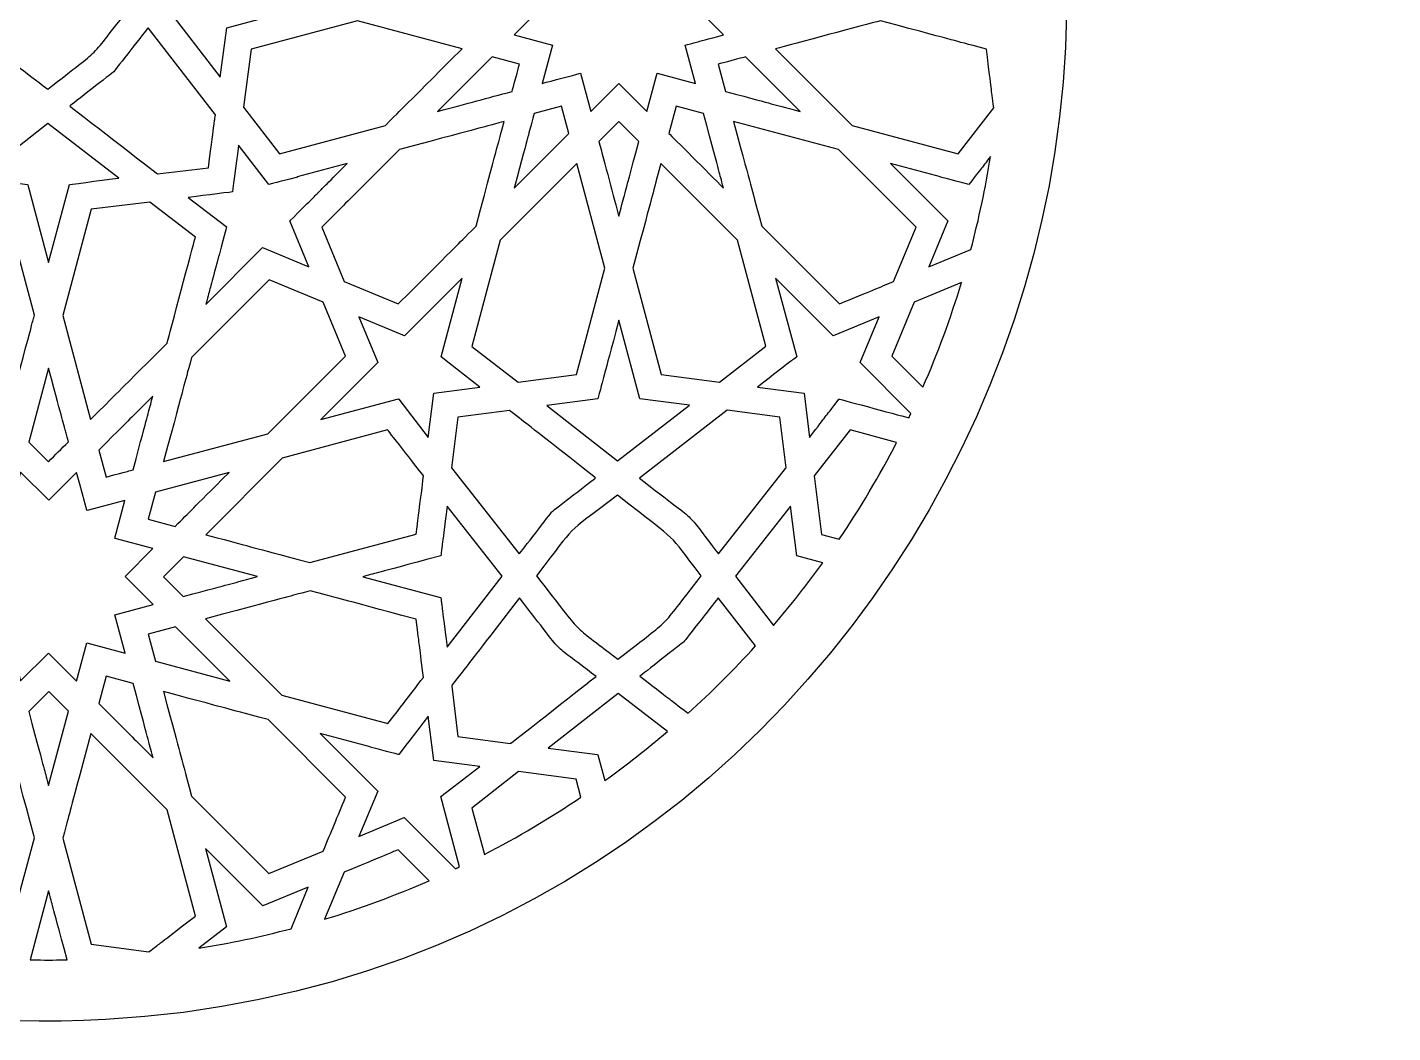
# Model space of a CAD drawing. Header units: millimetres. Extents: x -69 to 66, y -50 to 50.
# Drawn here: x -1 to 66.2, y -50.5 to -0.9 of the extents above; entities that cross this region are included whole.
import ezdxf

# ---------------------------------------------------------------- set-up
doc = ezdxf.new("R2010")
doc.units = ezdxf.units.MM
doc.header["$MEASUREMENT"] = 0
doc.layers.add('layer 1', color=7, linetype='Continuous')

msp = doc.modelspace()

# ---------------------------------------------------------------- linework, layer by layer
at = {"layer": 'layer 1', "color": 250}
for points, knots in [([(36.2073, 34.5736), (26.9399, 44.2997), (13.8345, 50.2377), (-0.556, 50.0789), (-0.556, 50.0789), (-47.7627, 49.5589), (-68.7847, -11.4053), (-29.581, -40.2291), (-29.581, -40.2291), (-20.2448, -47.092), (-8.8699, -50.487), (2.8152, -49.8401), (2.8152, -49.8401), (44.4592, -47.5316), (66.2213, 3.0847), (36.2073, 34.5736)], [0, 0, 0, 0, 0.2, 0.2, 0.2, 0.2, 0.4, 0.4, 0.4, 0.4, 0.6, 0.6, 0.6, 0.6, 1, 1, 1, 1]), ([(33.2571, -1.3201), (31.5969, -1.7649), (31.9846, -1.6612), (31.3693, -1.826), (31.3693, -1.826), (31.3693, -1.826), (31.8752, -3.7133), (31.8752, -3.7133), (31.8752, -3.7133), (31.8752, -3.7133), (29.9879, -3.2078), (29.9879, -3.2078), (29.9879, -3.2078), (29.9879, -3.2078), (29.9875, -3.2078), (29.9875, -3.2078), (29.9875, -3.2078), (29.9875, -3.2078), (29.4816, -5.0952), (29.4816, -5.0952), (29.4816, -5.0952), (29.4816, -5.0952), (29.4816, -5.0952), (29.4816, -5.0952), (29.4816, -5.0952), (29.4816, -5.0952), (28.1002, -3.7133), (28.1002, -3.7133), (28.1002, -3.7133), (28.1002, -3.7133), (28.1002, -3.7137), (28.1002, -3.7137), (28.1002, -3.7137), (28.1002, -3.7137), (28.0998, -3.7133), (28.0998, -3.7133), (28.0998, -3.7133), (28.0998, -3.7133), (26.7183, -5.0952), (26.7183, -5.0952), (26.7183, -5.0952), (26.7183, -5.0952), (26.2124, -3.2078), (26.2124, -3.2078), (26.2124, -3.2078), (26.2124, -3.2078), (26.2124, -3.2078), (26.2124, -3.2078), (26.2124, -3.2078), (25.7965, -3.3193), (24.7957, -3.5874), (24.3251, -3.7133), (24.3251, -3.7133), (24.3251, -3.7133), (24.8306, -1.826), (24.8306, -1.826), (24.8306, -1.826), (24.8306, -1.826), (22.9429, -1.3201), (22.9429, -1.3201), (22.9429, -1.3201), (22.9429, -1.3201), (24.3251, 0.0621), (24.3251, 0.0621), (24.3251, 0.0621), (24.3251, 0.0621), (22.9429, 1.4436), (22.9429, 1.4436), (22.9429, 1.4436), (22.9429, 1.4436), (24.8306, 1.9495), (24.8306, 1.9495), (24.8306, 1.9495), (24.8306, 1.9495), (24.8303, 1.9495), (24.8303, 1.9495), (24.8303, 1.9495), (24.8303, 1.9495), (24.8306, 1.9498), (24.8306, 1.9498), (24.8306, 1.9498), (24.8306, 1.9498), (24.3251, 3.8368), (24.3251, 3.8368), (24.3251, 3.8368), (24.3251, 3.8368), (26.2124, 3.3313), (26.2124, 3.3313), (26.2124, 3.3313), (26.2124, 3.3313), (26.2124, 3.3316), (26.2124, 3.3316), (26.2124, 3.3316), (26.2124, 3.3316), (26.718, 5.2186), (26.718, 5.2186), (26.718, 5.2186), (26.718, 5.2186), (28.0998, 3.8372), (28.0998, 3.8372), (28.0998, 3.8372), (29.2484, 4.9858), (28.7591, 4.4962), (29.4816, 5.219), (29.4816, 5.219), (29.4816, 5.219), (29.9875, 3.3313), (29.9875, 3.3313), (29.9875, 3.3313), (29.9875, 3.3313), (29.9879, 3.3313), (29.9879, 3.3313), (29.9879, 3.3313), (29.9879, 3.3313), (31.8752, 3.8372), (31.8752, 3.8372), (31.8752, 3.8372), (31.3708, 1.9547), (31.4625, 2.2966), (31.3693, 1.9498), (31.3693, 1.9498), (31.3693, 1.9498), (31.3693, 1.9495), (31.3693, 1.9495), (31.3693, 1.9495), (31.3693, 1.9495), (33.2571, 1.4436), (33.2571, 1.4436), (33.2571, 1.4436), (33.2571, 1.4436), (33.2571, 1.4436), (33.2571, 1.4436), (33.2571, 1.4436), (33.2571, 1.4436), (31.8752, 0.0617), (31.8752, 0.0617), (31.8752, 0.0617), (31.8752, 0.0617), (33.2571, -1.3201), (33.2571, -1.3201)], [0, 0, 0, 0, 0.0277778, 0.0277778, 0.0277778, 0.0277778, 0.0555556, 0.0555556, 0.0555556, 0.0555556, 0.0833333, 0.0833333, 0.0833333, 0.0833333, 0.1111111, 0.1111111, 0.1111111, 0.1111111, 0.1388889, 0.1388889, 0.1388889, 0.1388889, 0.1666667, 0.1666667, 0.1666667, 0.1666667, 0.1944444, 0.1944444, 0.1944444, 0.1944444, 0.2222222, 0.2222222, 0.2222222, 0.2222222, 0.25, 0.25, 0.25, 0.25, 0.2777778, 0.2777778, 0.2777778, 0.2777778, 0.3055556, 0.3055556, 0.3055556, 0.3055556, 0.3333333, 0.3333333, 0.3333333, 0.3333333, 0.3611111, 0.3611111, 0.3611111, 0.3611111, 0.3888889, 0.3888889, 0.3888889, 0.3888889, 0.4166667, 0.4166667, 0.4166667, 0.4166667, 0.4444444, 0.4444444, 0.4444444, 0.4444444, 0.4722222, 0.4722222, 0.4722222, 0.4722222, 0.5, 0.5, 0.5, 0.5, 0.5277778, 0.5277778, 0.5277778, 0.5277778, 0.5555556, 0.5555556, 0.5555556, 0.5555556, 0.5833333, 0.5833333, 0.5833333, 0.5833333, 0.6111111, 0.6111111, 0.6111111, 0.6111111, 0.6388889, 0.6388889, 0.6388889, 0.6388889, 0.6666667, 0.6666667, 0.6666667, 0.6666667, 0.6944444, 0.6944444, 0.6944444, 0.6944444, 0.7222222, 0.7222222, 0.7222222, 0.7222222, 0.75, 0.75, 0.75, 0.75, 0.7777778, 0.7777778, 0.7777778, 0.7777778, 0.8055556, 0.8055556, 0.8055556, 0.8055556, 0.8333333, 0.8333333, 0.8333333, 0.8333333, 0.8611111, 0.8611111, 0.8611111, 0.8611111, 0.8888889, 0.8888889, 0.8888889, 0.8888889, 0.9166667, 0.9166667, 0.9166667, 0.9166667, 0.9444444, 0.9444444, 0.9444444, 0.9444444, 1, 1, 1, 1]), ([(4.0718, 0.1087), (1.8538, -2.7157), (2.7901, -1.7791), (-0.0342, -3.9973), (-0.0342, -3.9973), (-0.0342, -3.9973), (-0.0349, -3.997), (-0.0349, -3.997), (-0.0349, -3.997), (-0.0349, -3.997), (-0.0349, -3.9973), (-0.0349, -3.9973), (-0.0349, -3.9973), (-2.4963, -2.0966), (-1.5801, -3.0328), (-4.0467, 0.1087), (-4.0467, 0.1087), (-1.9311, 2.8487), (-2.8406, 1.941), (-0.0589, 4.0887), (-0.0589, 4.0887), (3.1888, 1.5388), (2.292, 2.4134), (4.0718, 0.1087)], [0, 0, 0, 0, 0.1428571, 0.1428571, 0.1428571, 0.1428571, 0.2857143, 0.2857143, 0.2857143, 0.2857143, 0.4285714, 0.4285714, 0.4285714, 0.4285714, 0.5714286, 0.5714286, 0.5714286, 0.5714286, 0.7142857, 0.7142857, 0.7142857, 0.7142857, 1, 1, 1, 1]), ([(8.7859, -0.974), (8.7859, -0.974), (8.4656, -3.4082), (8.4656, -3.4082), (8.4656, -3.4082), (8.4656, -3.4082), (5.7556, 0.102), (5.7556, 0.102), (5.7556, 0.102), (5.7556, 0.102), (8.4635, 3.55), (8.4635, 3.55), (8.4635, 3.55), (8.4635, 3.55), (8.7859, 1.0975), (8.7859, 1.0975), (8.7859, 1.0975), (8.7859, 1.0975), (12.6517, 0.0617), (12.6517, 0.0617), (12.6517, 0.0617), (12.6517, 0.0617), (8.7859, -0.974), (8.7859, -0.974)], [0, 0, 0, 0, 0.1428571, 0.1428571, 0.1428571, 0.1428571, 0.2857143, 0.2857143, 0.2857143, 0.2857143, 0.4285714, 0.4285714, 0.4285714, 0.4285714, 0.5714286, 0.5714286, 0.5714286, 0.5714286, 0.7142857, 0.7142857, 0.7142857, 0.7142857, 1, 1, 1, 1]), ([(9.9875, -2.0278), (9.9875, -2.0278), (15.2188, -0.6262), (15.2188, -0.6262), (15.2188, -0.6262), (15.2188, -0.6262), (20.3754, -2.008), (20.3754, -2.008), (20.3754, -2.008), (17.127, -5.2567), (17.9045, -4.4792), (16.6003, -5.7831), (16.6003, -5.7831), (16.6003, -5.7831), (11.3795, -7.1822), (11.3795, -7.1822), (11.3795, -7.1822), (11.3795, -7.1822), (9.6107, -4.8913), (9.6107, -4.8913), (9.6107, -4.8913), (9.6107, -4.8913), (9.9875, -2.0278), (9.9875, -2.0278)], [0, 0, 0, 0, 0.1428571, 0.1428571, 0.1428571, 0.1428571, 0.2857143, 0.2857143, 0.2857143, 0.2857143, 0.4285714, 0.4285714, 0.4285714, 0.4285714, 0.5714286, 0.5714286, 0.5714286, 0.5714286, 0.7142857, 0.7142857, 0.7142857, 0.7142857, 1, 1, 1, 1]), ([(35.8242, -2.0077), (36.6212, -1.7942), (40.2382, -0.8251), (40.9811, -0.6262), (40.9811, -0.6262), (45.4018, -1.8104), (44.1011, -1.4619), (46.2079, -2.0267), (46.2079, -2.0267), (46.4866, -4.2891), (46.4273, -3.8068), (46.5645, -4.9234), (46.5645, -4.9234), (46.5645, -4.9234), (44.8208, -7.1822), (44.8208, -7.1822), (44.8208, -7.1822), (44.8208, -7.1822), (39.5997, -5.7831), (39.5997, -5.7831), (39.5997, -5.7831), (39.5997, -5.7831), (35.8242, -2.0077), (35.8242, -2.0077)], [0, 0, 0, 0, 0.1428571, 0.1428571, 0.1428571, 0.1428571, 0.2857143, 0.2857143, 0.2857143, 0.2857143, 0.4285714, 0.4285714, 0.4285714, 0.4285714, 0.5714286, 0.5714286, 0.5714286, 0.5714286, 0.7142857, 0.7142857, 0.7142857, 0.7142857, 1, 1, 1, 1]), ([(1.0502, -4.8345), (1.1504, -4.7561), (3.1111, -3.211), (3.2177, -3.1425), (3.2177, -3.1425), (3.2858, -3.0367), (4.8316, -1.0753), (4.9093, -0.9761), (4.9093, -0.9761), (4.9093, -0.9761), (8.2211, -5.2652), (8.2211, -5.2652), (8.2211, -5.2652), (8.1506, -5.799), (8.2148, -5.3118), (7.8779, -7.8683), (7.8779, -7.8683), (7.8779, -7.8683), (5.3777, -8.1756), (5.3777, -8.1756), (5.3777, -8.1756), (5.2564, -8.0828), (1.1705, -4.9276), (1.0502, -4.8345)], [0, 0, 0, 0, 0.1428571, 0.1428571, 0.1428571, 0.1428571, 0.2857143, 0.2857143, 0.2857143, 0.2857143, 0.4285714, 0.4285714, 0.4285714, 0.4285714, 0.5714286, 0.5714286, 0.5714286, 0.5714286, 0.7142857, 0.7142857, 0.7142857, 0.7142857, 1, 1, 1, 1]), ([(22.8427, -4.1106), (21.5709, -4.4513), (20.7049, -4.6835), (19.1678, -5.0952), (19.1678, -5.0952), (20.8224, -3.4406), (20.2064, -4.0566), (21.8581, -2.4052), (21.8581, -2.4052), (21.8581, -2.4052), (21.8585, -2.4049), (21.8585, -2.4049), (21.8585, -2.4049), (21.8585, -2.4049), (23.2032, -2.7654), (23.2032, -2.7654), (23.2032, -2.7654), (23.1637, -2.9122), (22.8822, -3.9638), (22.8427, -4.1106)], [0, 0, 0, 0, 0.1666667, 0.1666667, 0.1666667, 0.1666667, 0.3333333, 0.3333333, 0.3333333, 0.3333333, 0.5, 0.5, 0.5, 0.5, 0.6666667, 0.6666667, 0.6666667, 0.6666667, 1, 1, 1, 1]), ([(32.9971, -2.7654), (33.1442, -2.7259), (34.1962, -2.444), (34.3415, -2.4049), (34.3415, -2.4049), (34.3415, -2.4049), (37.0318, -5.0948), (37.0318, -5.0948), (37.0318, -5.0948), (35.3307, -4.6394), (36.1541, -4.8599), (33.3573, -4.1102), (33.3573, -4.1102), (33.3573, -4.1102), (32.9971, -2.7654), (32.9971, -2.7654)], [0, 0, 0, 0, 0.2, 0.2, 0.2, 0.2, 0.4, 0.4, 0.4, 0.4, 0.6, 0.6, 0.6, 0.6, 1, 1, 1, 1]), ([(23.9275, -5.1957), (23.9275, -5.1957), (25.2726, -4.8352), (25.2726, -4.8352), (25.2726, -4.8352), (25.2726, -4.8352), (25.6328, -6.18), (25.6328, -6.18), (25.6328, -6.18), (25.6328, -6.18), (22.9429, -8.8699), (22.9429, -8.8699), (22.9429, -8.8699), (23.7649, -5.8039), (23.562, -6.5613), (23.9275, -5.1957)], [0, 0, 0, 0, 0.2, 0.2, 0.2, 0.2, 0.4, 0.4, 0.4, 0.4, 0.6, 0.6, 0.6, 0.6, 1, 1, 1, 1]), ([(32.2721, -5.1957), (33.1922, -8.6286), (32.9964, -7.8983), (33.2567, -8.8699), (33.2567, -8.8699), (32.5205, -8.1336), (30.7756, -6.3888), (30.5668, -6.18), (30.5668, -6.18), (30.5668, -6.18), (30.9273, -4.8352), (30.9273, -4.8352), (30.9273, -4.8352), (30.9273, -4.8352), (32.2721, -5.1957), (32.2721, -5.1957)], [0, 0, 0, 0, 0.2, 0.2, 0.2, 0.2, 0.4, 0.4, 0.4, 0.4, 0.6, 0.6, 0.6, 0.6, 1, 1, 1, 1]), ([(-0.0275, -5.6811), (-0.0275, -5.6811), (3.4639, -8.3771), (3.4639, -8.3771), (3.4639, -8.3771), (3.2191, -8.4095), (1.2594, -8.6674), (1.0308, -8.6974), (1.0308, -8.6974), (1.0308, -8.6974), (0.0018, -12.5381), (0.0018, -12.5381), (0.0018, -12.5381), (0.0018, -12.5381), (-1.0234, -8.7118), (-1.0234, -8.7118), (-1.0234, -8.7118), (-1.0234, -8.7118), (-1.0372, -8.7097), (-1.0372, -8.7097), (-1.0372, -8.7097), (-1.0372, -8.7097), (-1.0407, -8.697), (-1.0407, -8.697), (-1.0407, -8.697), (-1.0407, -8.697), (-3.4625, -8.3785), (-3.4625, -8.3785), (-3.4625, -8.3785), (-3.4625, -8.3785), (-0.0275, -5.6811), (-0.0275, -5.6811)], [0, 0, 0, 0, 0.1111111, 0.1111111, 0.1111111, 0.1111111, 0.2222222, 0.2222222, 0.2222222, 0.2222222, 0.3333333, 0.3333333, 0.3333333, 0.3333333, 0.4444444, 0.4444444, 0.4444444, 0.4444444, 0.5555556, 0.5555556, 0.5555556, 0.5555556, 0.6666667, 0.6666667, 0.6666667, 0.6666667, 0.7777778, 0.7777778, 0.7777778, 0.7777778, 1, 1, 1, 1]), ([(14.5644, -13.4733), (14.5644, -13.4733), (13.4588, -10.8038), (13.4588, -10.8038), (13.4588, -10.8038), (15.0192, -9.2435), (14.1171, -10.1459), (17.2882, -6.9744), (17.2882, -6.9744), (21.9354, -5.7295), (20.8975, -6.0074), (22.4458, -5.5926), (22.4458, -5.5926), (22.0666, -7.0062), (22.3428, -5.976), (21.064, -10.7495), (21.064, -10.7495), (19.8229, -11.9902), (20.599, -11.2141), (17.2342, -14.5789), (17.2342, -14.5789), (17.2342, -14.5789), (14.5644, -13.4733), (14.5644, -13.4733)], [0, 0, 0, 0, 0.1428571, 0.1428571, 0.1428571, 0.1428571, 0.2857143, 0.2857143, 0.2857143, 0.2857143, 0.4285714, 0.4285714, 0.4285714, 0.4285714, 0.5714286, 0.5714286, 0.5714286, 0.5714286, 0.7142857, 0.7142857, 0.7142857, 0.7142857, 1, 1, 1, 1]), ([(27.1156, -6.5772), (27.1156, -6.5772), (28.0998, -5.5926), (28.0998, -5.5926), (28.0998, -5.5926), (28.0998, -5.5926), (29.0848, -6.5775), (29.0848, -6.5775), (29.0848, -6.5775), (28.2289, -9.7702), (28.4603, -8.9073), (28.1002, -10.2521), (28.1002, -10.2521), (27.885, -9.4484), (27.365, -7.5089), (27.1156, -6.5772)], [0, 0, 0, 0, 0.2, 0.2, 0.2, 0.2, 0.4, 0.4, 0.4, 0.4, 0.6, 0.6, 0.6, 0.6, 1, 1, 1, 1]), ([(38.9657, -14.5789), (38.9657, -14.5789), (35.1363, -10.7495), (35.1363, -10.7495), (35.1363, -10.7495), (34.4685, -8.2564), (34.7853, -9.44), (33.7548, -5.5929), (33.7548, -5.5929), (33.7548, -5.5929), (38.9117, -6.9748), (38.9117, -6.9748), (38.9117, -6.9748), (38.9117, -6.9748), (42.7408, -10.8038), (42.7408, -10.8038), (42.7408, -10.8038), (42.7408, -10.8038), (41.6355, -13.4733), (41.6355, -13.4733), (41.6355, -13.4733), (40.9413, -13.7608), (40.489, -13.9481), (38.9657, -14.5789)], [0, 0, 0, 0, 0.1428571, 0.1428571, 0.1428571, 0.1428571, 0.2857143, 0.2857143, 0.2857143, 0.2857143, 0.4285714, 0.4285714, 0.4285714, 0.4285714, 0.5714286, 0.5714286, 0.5714286, 0.5714286, 0.7142857, 0.7142857, 0.7142857, 0.7142857, 1, 1, 1, 1]), ([(8.7549, -10.7682), (8.7549, -10.7682), (8.7552, -10.7671), (8.7552, -10.7671), (8.7552, -10.7671), (8.7552, -10.7671), (6.8816, -9.3296), (6.8816, -9.3296), (6.8816, -9.3296), (7.1049, -9.302), (8.7983, -9.0939), (9.0607, -9.0614), (9.0607, -9.0614), (9.0974, -8.7842), (9.3281, -7.0326), (9.3648, -6.7553), (9.3648, -6.7553), (9.3648, -6.7553), (10.8557, -8.6981), (10.8557, -8.6981), (10.8557, -8.6981), (11.4603, -8.5362), (11.0917, -8.6332), (12.2636, -8.3273), (12.2636, -8.3273), (12.2636, -8.3273), (12.2594, -8.322), (12.2594, -8.322), (12.2594, -8.322), (12.2594, -8.322), (14.7211, -7.6623), (14.7211, -7.6623), (14.7211, -7.6623), (12.4393, -9.9444), (14.2699, -8.1135), (11.8914, -10.492), (11.8914, -10.492), (11.8914, -10.492), (12.8245, -12.7455), (12.8245, -12.7455), (12.8245, -12.7455), (12.8245, -12.7455), (10.5491, -11.8029), (10.5491, -11.8029), (10.5491, -11.8029), (10.5491, -11.8029), (7.7481, -14.6039), (7.7481, -14.6039), (7.7481, -14.6039), (8.0211, -13.5851), (7.8627, -14.176), (8.3989, -12.174), (8.3989, -12.174), (8.3989, -12.174), (8.4021, -12.1761), (8.4021, -12.1761), (8.4021, -12.1761), (8.7055, -11.0289), (8.7722, -10.7816), (8.7722, -10.7816), (8.7722, -10.7816), (8.7722, -10.7816), (8.7549, -10.7682), (8.7549, -10.7682)], [0, 0, 0, 0, 0.0588235, 0.0588235, 0.0588235, 0.0588235, 0.1176471, 0.1176471, 0.1176471, 0.1176471, 0.1764706, 0.1764706, 0.1764706, 0.1764706, 0.2352941, 0.2352941, 0.2352941, 0.2352941, 0.2941176, 0.2941176, 0.2941176, 0.2941176, 0.3529412, 0.3529412, 0.3529412, 0.3529412, 0.4117647, 0.4117647, 0.4117647, 0.4117647, 0.4705882, 0.4705882, 0.4705882, 0.4705882, 0.5294118, 0.5294118, 0.5294118, 0.5294118, 0.5882353, 0.5882353, 0.5882353, 0.5882353, 0.6470588, 0.6470588, 0.6470588, 0.6470588, 0.7058824, 0.7058824, 0.7058824, 0.7058824, 0.7647059, 0.7647059, 0.7647059, 0.7647059, 0.8235294, 0.8235294, 0.8235294, 0.8235294, 0.8823529, 0.8823529, 0.8823529, 0.8823529, 1, 1, 1, 1]), ([(41.4789, -7.6627), (41.4789, -7.6627), (43.9406, -8.322), (43.9406, -8.322), (43.9406, -8.322), (43.9406, -8.322), (43.9378, -8.3255), (43.9378, -8.3255), (43.9378, -8.3255), (45.0423, -8.6162), (44.7322, -8.534), (45.3439, -8.6981), (45.3439, -8.6981), (46.1663, -7.6263), (45.937, -7.9251), (46.409, -7.3099), (46.409, -7.3099), (46.1624, -8.8653), (45.8389, -10.3953), (45.4427, -11.896), (45.4427, -11.896), (45.4427, -11.896), (43.3712, -12.7543), (43.3712, -12.7543), (43.3712, -12.7543), (43.3712, -12.7543), (44.3082, -10.492), (44.3082, -10.492), (44.3082, -10.492), (44.3082, -10.492), (41.4789, -7.6627), (41.4789, -7.6627)], [0, 0, 0, 0, 0.1111111, 0.1111111, 0.1111111, 0.1111111, 0.2222222, 0.2222222, 0.2222222, 0.2222222, 0.3333333, 0.3333333, 0.3333333, 0.3333333, 0.4444444, 0.4444444, 0.4444444, 0.4444444, 0.5555556, 0.5555556, 0.5555556, 0.5555556, 0.6666667, 0.6666667, 0.6666667, 0.6666667, 0.7777778, 0.7777778, 0.7777778, 0.7777778, 1, 1, 1, 1]), ([(20.8534, -16.6687), (20.8534, -16.6687), (22.255, -11.4374), (22.255, -11.4374), (22.255, -11.4374), (22.255, -11.4374), (26.0304, -7.6623), (26.0304, -7.6623), (26.0304, -7.6623), (26.0304, -7.6623), (27.4122, -12.8196), (27.4122, -12.8196), (27.4122, -12.8196), (27.4122, -12.8196), (26.0107, -18.0502), (26.0107, -18.0502), (26.0107, -18.0502), (26.0107, -18.0502), (23.1457, -18.4277), (23.1457, -18.4277), (23.1457, -18.4277), (23.1457, -18.4277), (20.8534, -16.6687), (20.8534, -16.6687)], [0, 0, 0, 0, 0.1428571, 0.1428571, 0.1428571, 0.1428571, 0.2857143, 0.2857143, 0.2857143, 0.2857143, 0.4285714, 0.4285714, 0.4285714, 0.4285714, 0.5714286, 0.5714286, 0.5714286, 0.5714286, 0.7142857, 0.7142857, 0.7142857, 0.7142857, 1, 1, 1, 1]), ([(30.1897, -18.0498), (30.1897, -18.0498), (28.7877, -12.8192), (28.7877, -12.8192), (28.7877, -12.8192), (29.9311, -8.552), (29.597, -9.7987), (30.1696, -7.6627), (30.1696, -7.6627), (30.1696, -7.6627), (33.9446, -11.4378), (33.9446, -11.4378), (33.9446, -11.4378), (33.9446, -11.4378), (35.3466, -16.6683), (35.3466, -16.6683), (35.3466, -16.6683), (35.3466, -16.6683), (33.0546, -18.4274), (33.0546, -18.4274), (33.0546, -18.4274), (33.0546, -18.4274), (30.1897, -18.0498), (30.1897, -18.0498)], [0, 0, 0, 0, 0.1428571, 0.1428571, 0.1428571, 0.1428571, 0.2857143, 0.2857143, 0.2857143, 0.2857143, 0.4285714, 0.4285714, 0.4285714, 0.4285714, 0.5714286, 0.5714286, 0.5714286, 0.5714286, 0.7142857, 0.7142857, 0.7142857, 0.7142857, 1, 1, 1, 1]), ([(-5.8321, -16.5265), (-6.8492, -12.7325), (-6.5405, -13.885), (-7.2242, -11.3323), (-7.2242, -11.3323), (-7.2242, -11.3323), (-4.9375, -9.5366), (-4.9375, -9.5366), (-4.9375, -9.5366), (-4.9375, -9.5366), (-2.0909, -9.9113), (-2.0909, -9.9113), (-2.0909, -9.9113), (-2.0909, -9.9113), (-0.6929, -15.1299), (-0.6929, -15.1299), (-0.6929, -15.1299), (-0.816, -15.5914), (-0.599, -14.781), (-2.074, -20.2851), (-2.074, -20.2851), (-2.074, -20.2851), (-5.8321, -16.5265), (-5.8321, -16.5265)], [0, 0, 0, 0, 0.1428571, 0.1428571, 0.1428571, 0.1428571, 0.2857143, 0.2857143, 0.2857143, 0.2857143, 0.4285714, 0.4285714, 0.4285714, 0.4285714, 0.5714286, 0.5714286, 0.5714286, 0.5714286, 0.7142857, 0.7142857, 0.7142857, 0.7142857, 1, 1, 1, 1]), ([(0.7003, -15.1444), (0.7003, -15.1444), (2.1008, -9.9173), (2.1008, -9.9173), (2.1008, -9.9173), (2.1008, -9.9173), (4.9974, -9.561), (4.9974, -9.561), (4.9974, -9.561), (4.9974, -9.561), (7.239, -11.2917), (7.239, -11.2917), (7.239, -11.2917), (7.0894, -11.8509), (5.9933, -15.9413), (5.8402, -16.5118), (5.8402, -16.5118), (3.471, -18.881), (4.3416, -18.0104), (2.0754, -20.2766), (2.0754, -20.2766), (2.0754, -20.2766), (0.7003, -15.1444), (0.7003, -15.1444)], [0, 0, 0, 0, 0.1428571, 0.1428571, 0.1428571, 0.1428571, 0.2857143, 0.2857143, 0.2857143, 0.2857143, 0.4285714, 0.4285714, 0.4285714, 0.4285714, 0.5714286, 0.5714286, 0.5714286, 0.5714286, 0.7142857, 0.7142857, 0.7142857, 0.7142857, 1, 1, 1, 1]), ([(10.8779, -13.3847), (10.8779, -13.3847), (13.5336, -14.485), (13.5336, -14.485), (13.5336, -14.485), (13.5336, -14.485), (14.636, -17.1457), (14.636, -17.1457), (14.636, -17.1457), (14.636, -17.1457), (10.807, -20.9747), (10.807, -20.9747), (10.807, -20.9747), (10.807, -20.9747), (10.8066, -20.9747), (10.8066, -20.9747), (10.8066, -20.9747), (10.8066, -20.9747), (10.8066, -20.9751), (10.8066, -20.9751), (10.8066, -20.9751), (10.8066, -20.9751), (5.6723, -22.3509), (5.6723, -22.3509), (5.6723, -22.3509), (6.8171, -18.0785), (6.6079, -18.8587), (7.0485, -17.2142), (7.0485, -17.2142), (8.8766, -15.3863), (8.026, -16.237), (10.8779, -13.3847)], [0, 0, 0, 0, 0.1111111, 0.1111111, 0.1111111, 0.1111111, 0.2222222, 0.2222222, 0.2222222, 0.2222222, 0.3333333, 0.3333333, 0.3333333, 0.3333333, 0.4444444, 0.4444444, 0.4444444, 0.4444444, 0.5555556, 0.5555556, 0.5555556, 0.5555556, 0.6666667, 0.6666667, 0.6666667, 0.6666667, 0.7777778, 0.7777778, 0.7777778, 0.7777778, 1, 1, 1, 1]), ([(17.2565, -19.2659), (17.2565, -19.2659), (17.2515, -19.2673), (17.2515, -19.2673), (17.2515, -19.2673), (17.2515, -19.2673), (17.2392, -19.2515), (17.2392, -19.2515), (17.2392, -19.2515), (17.2392, -19.2515), (13.4168, -20.2755), (13.4168, -20.2755), (13.4168, -20.2755), (13.4168, -20.2755), (16.2207, -17.4713), (16.2207, -17.4713), (16.2207, -17.4713), (16.2207, -17.4713), (15.2841, -15.2099), (15.2841, -15.2099), (15.2841, -15.2099), (15.2841, -15.2099), (17.5458, -16.1466), (17.5458, -16.1466), (17.5458, -16.1466), (17.5458, -16.1466), (20.3761, -13.3166), (20.3761, -13.3166), (20.3761, -13.3166), (20.3761, -13.3166), (19.34, -17.1824), (19.34, -17.1824), (19.34, -17.1824), (19.34, -17.1824), (19.7418, -17.4908), (19.7418, -17.4908), (19.7418, -17.4908), (19.7418, -17.4908), (19.7414, -17.4914), (19.7414, -17.4914), (19.7414, -17.4914), (19.7414, -17.4914), (21.252, -18.6771), (21.252, -18.6771), (21.252, -18.6771), (21.252, -18.6771), (18.9766, -18.9774), (18.9766, -18.9774), (18.9766, -18.9774), (18.9766, -18.9774), (18.7085, -21.1583), (18.7085, -21.1583), (18.7085, -21.1583), (18.7085, -21.1583), (17.2565, -19.2659), (17.2565, -19.2659)], [0, 0, 0, 0, 0.0666667, 0.0666667, 0.0666667, 0.0666667, 0.1333333, 0.1333333, 0.1333333, 0.1333333, 0.2, 0.2, 0.2, 0.2, 0.2666667, 0.2666667, 0.2666667, 0.2666667, 0.3333333, 0.3333333, 0.3333333, 0.3333333, 0.4, 0.4, 0.4, 0.4, 0.4666667, 0.4666667, 0.4666667, 0.4666667, 0.5333333, 0.5333333, 0.5333333, 0.5333333, 0.6, 0.6, 0.6, 0.6, 0.6666667, 0.6666667, 0.6666667, 0.6666667, 0.7333333, 0.7333333, 0.7333333, 0.7333333, 0.8, 0.8, 0.8, 0.8, 0.8666667, 0.8666667, 0.8666667, 0.8666667, 1, 1, 1, 1]), ([(42.4878, -19.9799), (42.4547, -20.0493), (42.4233, -20.1196), (42.3898, -20.1891), (42.3898, -20.1891), (42.2854, -20.1608), (39.0197, -19.2856), (38.9435, -19.2653), (38.9435, -19.2653), (38.118, -20.3422), (38.4482, -19.9115), (37.4918, -21.1578), (37.4918, -21.1578), (37.4918, -21.1578), (37.223, -18.9767), (37.223, -18.9767), (37.223, -18.9767), (37.223, -18.9767), (34.9257, -18.6739), (34.9257, -18.6739), (34.9257, -18.6739), (36.6917, -17.3101), (36.3897, -17.5432), (36.8596, -17.1824), (36.8596, -17.1824), (36.8596, -17.1824), (35.8242, -13.317), (35.8242, -13.317), (35.8242, -13.317), (35.8242, -13.317), (38.6539, -16.1466), (38.6539, -16.1466), (38.6539, -16.1466), (38.6539, -16.1466), (40.9162, -15.2097), (40.9162, -15.2097), (40.9162, -15.2097), (40.9162, -15.2097), (39.9792, -17.4717), (39.9792, -17.4717), (39.9792, -17.4717), (39.9792, -17.4717), (42.4878, -19.9799), (42.4878, -19.9799)], [0, 0, 0, 0, 0.0833333, 0.0833333, 0.0833333, 0.0833333, 0.1666667, 0.1666667, 0.1666667, 0.1666667, 0.25, 0.25, 0.25, 0.25, 0.3333333, 0.3333333, 0.3333333, 0.3333333, 0.4166667, 0.4166667, 0.4166667, 0.4166667, 0.5, 0.5, 0.5, 0.5, 0.5833333, 0.5833333, 0.5833333, 0.5833333, 0.6666667, 0.6666667, 0.6666667, 0.6666667, 0.75, 0.75, 0.75, 0.75, 0.8333333, 0.8333333, 0.8333333, 0.8333333, 1, 1, 1, 1]), ([(41.547, -17.1599), (41.547, -17.1599), (42.6522, -14.4903), (42.6522, -14.4903), (42.6522, -14.4903), (42.6522, -14.4903), (44.9802, -13.5262), (44.9802, -13.5262), (44.9802, -13.5262), (44.4447, -15.2929), (43.8072, -17.0159), (43.0756, -18.6884), (43.0756, -18.6884), (43.0756, -18.6884), (41.547, -17.1599), (41.547, -17.1599)], [0, 0, 0, 0, 0.2, 0.2, 0.2, 0.2, 0.4, 0.4, 0.4, 0.4, 0.6, 0.6, 0.6, 0.6, 1, 1, 1, 1]), ([(24.5565, -19.5823), (24.5565, -19.5823), (27.064, -19.2521), (27.064, -19.2521), (27.064, -19.2521), (27.4641, -17.7603), (27.2507, -18.5575), (28.0998, -15.3863), (28.0998, -15.3863), (28.0998, -15.3863), (29.1359, -19.2521), (29.1359, -19.2521), (29.1359, -19.2521), (29.1359, -19.2521), (31.5849, -19.5746), (31.5849, -19.5746), (31.5849, -19.5746), (31.5849, -19.5746), (28.0356, -22.3146), (28.0356, -22.3146), (28.0356, -22.3146), (28.0356, -22.3146), (24.5565, -19.5823), (24.5565, -19.5823)], [0, 0, 0, 0, 0.1428571, 0.1428571, 0.1428571, 0.1428571, 0.2857143, 0.2857143, 0.2857143, 0.2857143, 0.4285714, 0.4285714, 0.4285714, 0.4285714, 0.5714286, 0.5714286, 0.5714286, 0.5714286, 0.7142857, 0.7142857, 0.7142857, 0.7142857, 1, 1, 1, 1]), ([(0.0056, -17.7363), (0.8195, -20.7741), (0.6128, -20.0021), (0.98, -21.372), (0.98, -21.372), (0.6209, -21.7311), (0.344, -22.0081), (-0.0035, -22.3555), (-0.0035, -22.3555), (-0.0035, -22.3555), (-0.9723, -21.3864), (-0.9723, -21.3864), (-0.9723, -21.3864), (-0.9723, -21.3864), (0.0056, -17.7363), (0.0056, -17.7363)], [0, 0, 0, 0, 0.2, 0.2, 0.2, 0.2, 0.4, 0.4, 0.4, 0.4, 0.6, 0.6, 0.6, 0.6, 1, 1, 1, 1]), ([(5.1407, -19.1219), (4.7992, -20.3969), (5.0109, -19.607), (4.1677, -22.7542), (4.1677, -22.7542), (3.7701, -22.8607), (4.0449, -22.787), (2.8353, -23.1112), (2.8353, -23.1112), (2.8353, -23.1112), (2.4793, -21.7836), (2.4793, -21.7836), (2.4793, -21.7836), (4.5812, -19.6818), (3.8421, -20.4213), (5.1407, -19.1219)], [0, 0, 0, 0, 0.2, 0.2, 0.2, 0.2, 0.4, 0.4, 0.4, 0.4, 0.6, 0.6, 0.6, 0.6, 1, 1, 1, 1]), ([(19.8628, -22.6579), (19.8628, -22.6579), (20.1701, -20.1602), (20.1701, -20.1602), (20.1701, -20.1602), (20.1701, -20.1602), (22.7136, -19.825), (22.7136, -19.825), (22.7136, -19.825), (23.8499, -20.7176), (22.9873, -20.0399), (26.9508, -23.1524), (26.9508, -23.1524), (26.8446, -23.2343), (24.9216, -24.7198), (24.8158, -24.7998), (24.8158, -24.7998), (24.735, -24.9057), (23.2763, -26.7946), (23.1944, -26.9007), (23.1944, -26.9007), (23.1944, -26.9007), (19.8628, -22.6579), (19.8628, -22.6579)], [0, 0, 0, 0, 0.1428571, 0.1428571, 0.1428571, 0.1428571, 0.2857143, 0.2857143, 0.2857143, 0.2857143, 0.4285714, 0.4285714, 0.4285714, 0.4285714, 0.5714286, 0.5714286, 0.5714286, 0.5714286, 0.7142857, 0.7142857, 0.7142857, 0.7142857, 1, 1, 1, 1]), ([(29.1137, -23.1612), (29.1137, -23.1612), (33.4426, -19.8187), (33.4426, -19.8187), (33.4426, -19.8187), (33.4426, -19.8187), (36.0299, -20.1594), (36.0299, -20.1594), (36.0299, -20.1594), (36.0299, -20.1594), (36.3372, -22.6576), (36.3372, -22.6576), (36.3372, -22.6576), (36.3372, -22.6576), (36.3082, -22.6942), (36.3082, -22.6942), (36.3082, -22.6942), (36.3082, -22.6942), (36.3082, -22.6949), (36.3082, -22.6949), (36.3082, -22.6949), (36.3082, -22.6949), (33.0055, -26.9007), (33.0055, -26.9007), (33.0055, -26.9007), (31.1788, -24.5346), (32.2651, -25.6356), (29.1137, -23.1612)], [0, 0, 0, 0, 0.125, 0.125, 0.125, 0.125, 0.25, 0.25, 0.25, 0.25, 0.375, 0.375, 0.375, 0.375, 0.5, 0.5, 0.5, 0.5, 0.625, 0.625, 0.625, 0.625, 0.75, 0.75, 0.75, 0.75, 1, 1, 1, 1]), ([(7.7445, -25.9482), (7.7445, -25.9482), (11.5118, -22.1805), (11.5118, -22.1805), (11.5118, -22.1805), (11.5118, -22.1805), (16.7058, -20.7888), (16.7058, -20.7888), (16.7058, -20.7888), (16.8215, -20.9363), (18.3635, -22.8998), (18.4764, -23.0466), (18.4764, -23.0466), (18.3063, -24.4306), (18.3857, -23.8086), (18.1074, -25.9217), (18.1074, -25.9217), (18.1074, -25.9217), (12.8767, -27.3237), (12.8767, -27.3237), (12.8767, -27.3237), (9.5109, -26.4217), (10.6564, -26.7286), (7.7445, -25.9482)], [0, 0, 0, 0, 0.1428571, 0.1428571, 0.1428571, 0.1428571, 0.2857143, 0.2857143, 0.2857143, 0.2857143, 0.4285714, 0.4285714, 0.4285714, 0.4285714, 0.5714286, 0.5714286, 0.5714286, 0.5714286, 0.7142857, 0.7142857, 0.7142857, 0.7142857, 1, 1, 1, 1]), ([(38.0795, -25.9373), (38.0795, -25.9373), (37.7236, -23.0441), (37.7236, -23.0441), (37.7236, -23.0441), (37.7236, -23.0441), (39.4945, -20.7888), (39.4945, -20.7888), (39.4945, -20.7888), (39.4945, -20.7888), (41.7848, -21.4027), (41.7848, -21.4027), (41.7848, -21.4027), (40.9339, -23.0513), (39.9891, -24.6436), (38.9558, -26.1718), (38.9558, -26.1718), (38.9558, -26.1718), (38.0795, -25.9373), (38.0795, -25.9373)], [0, 0, 0, 0, 0.1666667, 0.1666667, 0.1666667, 0.1666667, 0.3333333, 0.3333333, 0.3333333, 0.3333333, 0.5, 0.5, 0.5, 0.5, 0.6666667, 0.6666667, 0.6666667, 0.6666667, 1, 1, 1, 1]), ([(-3.7571, -31.7803), (-3.7571, -31.7803), (-3.2568, -29.9135), (-3.2568, -29.9135), (-3.2568, -29.9135), (-3.2568, -29.9135), (-3.2766, -29.9081), (-3.2766, -29.9081), (-3.2766, -29.9081), (-3.2766, -29.9081), (-3.2741, -29.8993), (-3.2741, -29.8993), (-3.2741, -29.8993), (-3.2741, -29.8993), (-3.2741, -29.899), (-3.2741, -29.899), (-3.2741, -29.899), (-3.2741, -29.899), (-5.1368, -29.3998), (-5.1368, -29.3998), (-5.1368, -29.3998), (-5.1368, -29.3998), (-3.7627, -28.0254), (-3.7627, -28.0254), (-3.7627, -28.0254), (-3.7627, -28.0254), (-5.1446, -26.644), (-5.1446, -26.644), (-5.1446, -26.644), (-5.1446, -26.644), (-3.2568, -26.1381), (-3.2568, -26.1381), (-3.2568, -26.1381), (-3.4886, -25.2729), (-3.3782, -25.6854), (-3.7627, -24.2503), (-3.7627, -24.2503), (-3.7627, -24.2503), (-1.875, -24.7558), (-1.875, -24.7558), (-1.875, -24.7558), (-1.875, -24.7558), (-1.3698, -22.8709), (-1.3698, -22.8709), (-1.3698, -22.8709), (-1.3698, -22.8709), (-0.0049, -24.2363), (-0.0049, -24.2363), (-0.0049, -24.2363), (-0.0049, -24.2363), (-0.0035, -24.2345), (-0.0035, -24.2345), (-0.0035, -24.2345), (-0.0035, -24.2345), (0.0123, -24.2503), (0.0123, -24.2503), (0.0123, -24.2503), (0.0123, -24.2503), (1.3836, -22.879), (1.3836, -22.879), (1.3836, -22.879), (1.3836, -22.879), (1.5392, -23.4583), (1.5392, -23.4583), (1.5392, -23.4583), (1.5392, -23.4583), (1.5388, -23.4583), (1.5388, -23.4583), (1.5388, -23.4583), (1.5388, -23.4583), (1.8828, -24.7417), (1.8828, -24.7417), (1.8828, -24.7417), (1.8828, -24.7417), (1.8948, -24.7385), (1.8955, -24.7385), (1.8955, -24.7385), (1.8955, -24.7385), (1.9001, -24.7562), (1.9001, -24.7562), (1.9001, -24.7562), (1.9001, -24.7562), (3.7648, -24.2566), (3.7648, -24.2566), (3.7648, -24.2566), (3.7648, -24.2566), (3.2646, -26.1236), (3.2646, -26.1236), (3.2646, -26.1236), (3.2646, -26.1236), (3.2844, -26.1288), (3.2844, -26.1288), (3.2844, -26.1288), (3.2844, -26.1288), (3.2822, -26.1381), (3.2822, -26.1381), (3.2822, -26.1381), (3.2822, -26.1381), (5.1449, -26.6372), (5.1449, -26.6372), (5.1449, -26.6372), (5.1449, -26.6372), (3.7705, -28.0113), (3.7705, -28.0113), (3.7705, -28.0113), (3.7705, -28.0113), (5.1523, -29.3931), (5.1523, -29.3931), (5.1523, -29.3931), (5.1523, -29.3931), (5.152, -29.3931), (5.152, -29.3931), (5.152, -29.3931), (5.152, -29.3931), (5.1523, -29.3931), (5.1523, -29.3931), (5.1523, -29.3931), (5.1523, -29.3931), (3.2646, -29.899), (3.2646, -29.899), (3.2646, -29.899), (3.2646, -29.899), (3.7705, -31.7864), (3.7705, -31.7864), (3.7705, -31.7864), (3.7705, -31.7864), (1.8831, -31.2808), (1.8831, -31.2808), (1.8831, -31.2808), (1.8831, -31.2808), (1.3776, -33.1663), (1.3776, -33.1663), (1.3776, -33.1663), (1.3776, -33.1663), (0.0127, -31.8011), (0.0127, -31.8011), (0.0127, -31.8011), (0.0127, -31.8011), (0.0113, -31.8025), (0.0113, -31.8025), (0.0113, -31.8025), (0.0113, -31.8025), (-0.0046, -31.7864), (-0.0046, -31.7864), (-0.0046, -31.7864), (-0.0046, -31.7864), (-1.3758, -33.1579), (-1.3758, -33.1579), (-1.3758, -33.1579), (-1.3758, -33.1579), (-1.875, -31.2952), (-1.875, -31.2952), (-1.875, -31.2952), (-1.875, -31.2952), (-1.8874, -31.2988), (-1.8874, -31.2988), (-1.8874, -31.2988), (-1.8874, -31.2988), (-1.8923, -31.2808), (-1.8923, -31.2808), (-1.8923, -31.2808), (-1.8923, -31.2808), (-1.8923, -31.2808), (-1.8923, -31.2808), (-1.8923, -31.2808), (-2.2479, -31.376), (-1.8785, -31.2773), (-3.7571, -31.7803)], [0, 0, 0, 0, 0.0232558, 0.0232558, 0.0232558, 0.0232558, 0.0465116, 0.0465116, 0.0465116, 0.0465116, 0.0697674, 0.0697674, 0.0697674, 0.0697674, 0.0930233, 0.0930233, 0.0930233, 0.0930233, 0.1162791, 0.1162791, 0.1162791, 0.1162791, 0.1395349, 0.1395349, 0.1395349, 0.1395349, 0.1627907, 0.1627907, 0.1627907, 0.1627907, 0.1860465, 0.1860465, 0.1860465, 0.1860465, 0.2093023, 0.2093023, 0.2093023, 0.2093023, 0.2325581, 0.2325581, 0.2325581, 0.2325581, 0.255814, 0.255814, 0.255814, 0.255814, 0.2790698, 0.2790698, 0.2790698, 0.2790698, 0.3023256, 0.3023256, 0.3023256, 0.3023256, 0.3255814, 0.3255814, 0.3255814, 0.3255814, 0.3488372, 0.3488372, 0.3488372, 0.3488372, 0.372093, 0.372093, 0.372093, 0.372093, 0.3953488, 0.3953488, 0.3953488, 0.3953488, 0.4186047, 0.4186047, 0.4186047, 0.4186047, 0.4418605, 0.4418605, 0.4418605, 0.4418605, 0.4651163, 0.4651163, 0.4651163, 0.4651163, 0.4883721, 0.4883721, 0.4883721, 0.4883721, 0.5116279, 0.5116279, 0.5116279, 0.5116279, 0.5348837, 0.5348837, 0.5348837, 0.5348837, 0.5581395, 0.5581395, 0.5581395, 0.5581395, 0.5813953, 0.5813953, 0.5813953, 0.5813953, 0.6046512, 0.6046512, 0.6046512, 0.6046512, 0.627907, 0.627907, 0.627907, 0.627907, 0.6511628, 0.6511628, 0.6511628, 0.6511628, 0.6744186, 0.6744186, 0.6744186, 0.6744186, 0.6976744, 0.6976744, 0.6976744, 0.6976744, 0.7209302, 0.7209302, 0.7209302, 0.7209302, 0.744186, 0.744186, 0.744186, 0.744186, 0.7674419, 0.7674419, 0.7674419, 0.7674419, 0.7906977, 0.7906977, 0.7906977, 0.7906977, 0.8139535, 0.8139535, 0.8139535, 0.8139535, 0.8372093, 0.8372093, 0.8372093, 0.8372093, 0.8604651, 0.8604651, 0.8604651, 0.8604651, 0.8837209, 0.8837209, 0.8837209, 0.8837209, 0.9069767, 0.9069767, 0.9069767, 0.9069767, 0.9302326, 0.9302326, 0.9302326, 0.9302326, 0.9534884, 0.9534884, 0.9534884, 0.9534884, 1, 1, 1, 1]), ([(5.2698, -23.853), (5.2698, -23.853), (8.9013, -22.8804), (8.9013, -22.8804), (8.9013, -22.8804), (6.9878, -24.7946), (7.0457, -24.7358), (6.2375, -25.5447), (6.2375, -25.5447), (6.2375, -25.5447), (4.9117, -25.1894), (4.9117, -25.1894), (4.9117, -25.1894), (4.9117, -25.1894), (5.2698, -23.853), (5.2698, -23.853)], [0, 0, 0, 0, 0.2, 0.2, 0.2, 0.2, 0.4, 0.4, 0.4, 0.4, 0.6, 0.6, 0.6, 0.6, 1, 1, 1, 1]), ([(24.0407, -27.9789), (26.1567, -25.2388), (25.2472, -26.1465), (28.0289, -23.9988), (28.0289, -23.9988), (31.2762, -26.5486), (30.3798, -25.6741), (32.1592, -27.9789), (32.1592, -27.9789), (29.9417, -30.8025), (30.8783, -29.8662), (28.0529, -32.0844), (28.0529, -32.0844), (25.5916, -30.1844), (26.5077, -31.1211), (24.0407, -27.9789)], [0, 0, 0, 0, 0.2, 0.2, 0.2, 0.2, 0.4, 0.4, 0.4, 0.4, 0.6, 0.6, 0.6, 0.6, 1, 1, 1, 1]), ([(15.4785, -28.0207), (16.4186, -27.7688), (15.6834, -27.9657), (19.3301, -26.9889), (19.3301, -26.9889), (19.4, -26.4226), (19.3439, -26.8566), (19.649, -24.5378), (19.649, -24.5378), (19.649, -24.5378), (22.3569, -27.9859), (22.3569, -27.9859), (22.3569, -27.9859), (22.3569, -27.9859), (19.6469, -31.496), (19.6469, -31.496), (19.6469, -31.496), (19.3428, -29.191), (19.3936, -29.5772), (19.3301, -29.0621), (19.3301, -29.0621), (19.3301, -29.0621), (19.3103, -29.0573), (19.3103, -29.0573), (19.3103, -29.0573), (19.3103, -29.0573), (19.3089, -29.047), (19.3089, -29.047), (19.3089, -29.047), (19.3089, -29.047), (15.4785, -28.0207), (15.4785, -28.0207)], [0, 0, 0, 0, 0.1111111, 0.1111111, 0.1111111, 0.1111111, 0.2222222, 0.2222222, 0.2222222, 0.2222222, 0.3333333, 0.3333333, 0.3333333, 0.3333333, 0.4444444, 0.4444444, 0.4444444, 0.4444444, 0.5555556, 0.5555556, 0.5555556, 0.5555556, 0.6666667, 0.6666667, 0.6666667, 0.6666667, 0.7777778, 0.7777778, 0.7777778, 0.7777778, 1, 1, 1, 1]), ([(36.5509, -24.5375), (36.5509, -24.5375), (36.8737, -26.99), (36.8737, -26.99), (36.8737, -26.99), (36.8737, -26.99), (38.1437, -27.3304), (38.1437, -27.3304), (38.1437, -27.3304), (37.3779, -28.393), (36.5689, -29.4221), (35.7191, -30.4155), (35.7191, -30.4155), (35.7191, -30.4155), (33.8434, -27.9859), (33.8434, -27.9859), (33.8434, -27.9859), (33.8434, -27.9859), (36.5509, -24.5375), (36.5509, -24.5375)], [0, 0, 0, 0, 0.1666667, 0.1666667, 0.1666667, 0.1666667, 0.3333333, 0.3333333, 0.3333333, 0.3333333, 0.5, 0.5, 0.5, 0.5, 0.6666667, 0.6666667, 0.6666667, 0.6666667, 1, 1, 1, 1]), ([(6.6516, -27.0411), (6.6516, -27.0411), (10.2912, -28.0162), (10.2912, -28.0162), (10.2912, -28.0162), (8.5799, -28.4748), (9.3846, -28.2593), (6.6368, -28.9956), (6.6368, -28.9956), (6.6368, -28.9956), (5.667, -28.0257), (5.667, -28.0257), (5.667, -28.0257), (5.667, -28.0257), (6.6516, -27.0411), (6.6516, -27.0411)], [0, 0, 0, 0, 0.2, 0.2, 0.2, 0.2, 0.4, 0.4, 0.4, 0.4, 0.6, 0.6, 0.6, 0.6, 1, 1, 1, 1]), ([(7.7364, -30.0955), (12.5532, -28.8047), (11.5298, -29.0788), (12.8937, -28.7132), (12.8937, -28.7132), (15.0601, -29.2939), (14.0677, -29.028), (18.1091, -30.111), (18.1091, -30.111), (18.3194, -31.7084), (18.2323, -31.024), (18.4732, -32.9804), (18.4732, -32.9804), (17.7606, -33.909), (18.1236, -33.4359), (16.7255, -35.2577), (16.7255, -35.2577), (16.7255, -35.2577), (11.4981, -33.8571), (11.4981, -33.8571), (11.4981, -33.8571), (11.4981, -33.8571), (7.7364, -30.0955), (7.7364, -30.0955)], [0, 0, 0, 0, 0.1428571, 0.1428571, 0.1428571, 0.1428571, 0.2857143, 0.2857143, 0.2857143, 0.2857143, 0.4285714, 0.4285714, 0.4285714, 0.4285714, 0.5714286, 0.5714286, 0.5714286, 0.5714286, 0.7142857, 0.7142857, 0.7142857, 0.7142857, 1, 1, 1, 1]), ([(20.1701, -35.8909), (20.1701, -35.8909), (19.8642, -33.4063), (19.8642, -33.4063), (19.8642, -33.4063), (19.8642, -33.4063), (19.8938, -33.3714), (19.8938, -33.3714), (19.8938, -33.3714), (19.8938, -33.3714), (19.891, -33.3533), (19.891, -33.3533), (19.891, -33.3533), (21.2563, -31.5852), (20.6269, -32.4006), (23.2032, -29.0639), (23.2032, -29.0639), (25.6385, -32.1652), (24.5576, -31.0642), (26.9748, -32.9311), (26.9748, -32.9311), (26.5426, -33.2705), (23.2149, -35.8842), (22.7824, -36.2235), (22.7824, -36.2235), (22.7824, -36.2235), (22.7566, -36.2201), (22.7566, -36.2201), (22.7566, -36.2201), (22.7566, -36.2201), (22.7432, -36.2298), (22.7432, -36.2298), (22.7432, -36.2298), (22.7432, -36.2298), (20.1701, -35.8909), (20.1701, -35.8909)], [0, 0, 0, 0, 0.1, 0.1, 0.1, 0.1, 0.2, 0.2, 0.2, 0.2, 0.3, 0.3, 0.3, 0.3, 0.4, 0.4, 0.4, 0.4, 0.5, 0.5, 0.5, 0.5, 0.6, 0.6, 0.6, 0.6, 0.7, 0.7, 0.7, 0.7, 0.8, 0.8, 0.8, 0.8, 1, 1, 1, 1]), ([(31.5062, -34.7511), (30.3481, -33.8567), (31.0056, -34.3644), (29.138, -32.9223), (29.138, -32.9223), (29.2365, -32.845), (31.2007, -31.3002), (31.302, -31.2268), (31.302, -31.2268), (31.375, -31.1256), (32.9195, -29.1621), (32.9971, -29.0637), (32.9971, -29.0637), (32.9971, -29.0637), (34.8262, -31.4329), (34.8262, -31.4329), (34.8262, -31.4329), (33.7749, -32.5931), (32.6669, -33.7005), (31.5062, -34.7511)], [0, 0, 0, 0, 0.1666667, 0.1666667, 0.1666667, 0.1666667, 0.3333333, 0.3333333, 0.3333333, 0.3333333, 0.5, 0.5, 0.5, 0.5, 0.6666667, 0.6666667, 0.6666667, 0.6666667, 1, 1, 1, 1]), ([(4.9093, -30.8529), (4.9093, -30.8529), (6.2519, -30.4931), (6.2519, -30.4931), (6.2519, -30.4931), (6.2519, -30.4931), (8.927, -33.1681), (8.927, -33.1681), (8.927, -33.1681), (8.927, -33.1681), (5.2666, -32.1871), (5.2666, -32.1871), (5.2666, -32.1871), (5.2666, -32.1871), (4.9093, -30.8529), (4.9093, -30.8529)], [0, 0, 0, 0, 0.2, 0.2, 0.2, 0.2, 0.4, 0.4, 0.4, 0.4, 0.6, 0.6, 0.6, 0.6, 1, 1, 1, 1]), ([(2.8399, -32.9226), (2.8399, -32.9226), (4.1702, -33.2794), (4.1702, -33.2794), (4.1702, -33.2794), (5.0871, -36.7002), (4.892, -35.9724), (5.1513, -36.9397), (5.1513, -36.9397), (4.0432, -35.832), (4.6923, -36.4808), (2.4793, -34.2678), (2.4793, -34.2678), (2.4793, -34.2678), (2.8399, -32.9226), (2.8399, -32.9226)], [0, 0, 0, 0, 0.2, 0.2, 0.2, 0.2, 0.4, 0.4, 0.4, 0.4, 0.6, 0.6, 0.6, 0.6, 1, 1, 1, 1]), ([(-0.9723, -34.665), (-0.9723, -34.665), (0.0109, -33.6815), (0.0109, -33.6815), (0.0109, -33.6815), (0.0109, -33.6815), (0.98, -34.6505), (0.98, -34.6505), (0.98, -34.6505), (0.98, -34.6505), (0.0018, -38.3008), (0.0018, -38.3008), (0.0018, -38.3008), (-0.2642, -37.307), (-0.0699, -38.0326), (-0.9723, -34.665)], [0, 0, 0, 0, 0.2, 0.2, 0.2, 0.2, 0.4, 0.4, 0.4, 0.4, 0.6, 0.6, 0.6, 0.6, 1, 1, 1, 1]), ([(7.0485, -38.837), (6.3535, -36.2423), (6.6604, -37.3877), (5.6667, -33.6801), (5.6667, -33.6801), (9.603, -34.7348), (8.1827, -34.3542), (10.8204, -35.0611), (10.8204, -35.0611), (10.8204, -35.0611), (14.636, -38.8768), (14.636, -38.8768), (14.636, -38.8768), (14.2236, -39.8734), (13.9432, -40.5504), (13.5308, -41.5463), (13.5308, -41.5463), (13.5308, -41.5463), (10.8627, -42.6513), (10.8627, -42.6513), (10.8627, -42.6513), (10.8627, -42.6513), (7.0485, -38.837), (7.0485, -38.837)], [0, 0, 0, 0, 0.1428571, 0.1428571, 0.1428571, 0.1428571, 0.2857143, 0.2857143, 0.2857143, 0.2857143, 0.4285714, 0.4285714, 0.4285714, 0.4285714, 0.5714286, 0.5714286, 0.5714286, 0.5714286, 0.7142857, 0.7142857, 0.7142857, 0.7142857, 1, 1, 1, 1]), ([(27.064, -36.7993), (27.064, -36.7993), (27.0506, -36.7975), (27.0506, -36.7975), (27.0506, -36.7975), (27.0506, -36.7975), (27.0471, -36.7848), (27.0471, -36.7848), (27.0471, -36.7848), (27.0471, -36.7848), (24.6249, -36.4659), (24.6249, -36.4659), (24.6249, -36.4659), (24.6249, -36.4659), (28.0596, -33.7689), (28.0596, -33.7689), (28.0596, -33.7689), (28.0596, -33.7689), (30.4885, -35.6439), (30.4885, -35.6439), (30.4885, -35.6439), (29.495, -36.4931), (28.4663, -37.3017), (27.4038, -38.0668), (27.4038, -38.0668), (27.4038, -38.0668), (27.064, -36.7993), (27.064, -36.7993)], [0, 0, 0, 0, 0.125, 0.125, 0.125, 0.125, 0.25, 0.25, 0.25, 0.25, 0.375, 0.375, 0.375, 0.375, 0.5, 0.5, 0.5, 0.5, 0.625, 0.625, 0.625, 0.625, 0.75, 0.75, 0.75, 0.75, 1, 1, 1, 1]), ([(20.2501, -42.315), (20.1842, -42.3471), (20.1168, -42.377), (20.0498, -42.4089), (20.0498, -42.4089), (20.0498, -42.4089), (17.5461, -39.9048), (17.5461, -39.9048), (17.5461, -39.9048), (17.5461, -39.9048), (17.5443, -39.9055), (17.5443, -39.9055), (17.5443, -39.9055), (17.5443, -39.9055), (17.5288, -39.8899), (17.5288, -39.8899), (17.5288, -39.8899), (17.5288, -39.8899), (15.2947, -40.8157), (15.2947, -40.8157), (15.2947, -40.8157), (15.2947, -40.8157), (16.2207, -38.5794), (16.2207, -38.5794), (16.2207, -38.5794), (16.2207, -38.5794), (13.3907, -35.7498), (13.3907, -35.7498), (13.3907, -35.7498), (13.3907, -35.7498), (15.8528, -36.4094), (15.8528, -36.4094), (15.8528, -36.4094), (15.8528, -36.4094), (15.8499, -36.4134), (15.8499, -36.4134), (15.8499, -36.4134), (17.2505, -36.7816), (17.2561, -36.7852), (17.2561, -36.7852), (17.2561, -36.7852), (17.2561, -36.7852), (17.2575, -36.7838), (17.2575, -36.7838), (17.2575, -36.7838), (17.2575, -36.7838), (17.2579, -36.7838), (17.2579, -36.7838), (17.2579, -36.7838), (18.2079, -35.5455), (17.8728, -35.9826), (18.7085, -34.8936), (18.7085, -34.8936), (18.7085, -34.8936), (18.9766, -37.0738), (18.9766, -37.0738), (18.9766, -37.0738), (18.9766, -37.0738), (21.2524, -37.374), (21.2524, -37.374), (21.2524, -37.374), (21.2524, -37.374), (19.3234, -38.8542), (19.3234, -38.8542), (19.3234, -38.8542), (19.3234, -38.8542), (20.2501, -42.315), (20.2501, -42.315)], [0, 0, 0, 0, 0.0555556, 0.0555556, 0.0555556, 0.0555556, 0.1111111, 0.1111111, 0.1111111, 0.1111111, 0.1666667, 0.1666667, 0.1666667, 0.1666667, 0.2222222, 0.2222222, 0.2222222, 0.2222222, 0.2777778, 0.2777778, 0.2777778, 0.2777778, 0.3333333, 0.3333333, 0.3333333, 0.3333333, 0.3888889, 0.3888889, 0.3888889, 0.3888889, 0.4444444, 0.4444444, 0.4444444, 0.4444444, 0.5, 0.5, 0.5, 0.5, 0.5555556, 0.5555556, 0.5555556, 0.5555556, 0.6111111, 0.6111111, 0.6111111, 0.6111111, 0.6666667, 0.6666667, 0.6666667, 0.6666667, 0.7222222, 0.7222222, 0.7222222, 0.7222222, 0.7777778, 0.7777778, 0.7777778, 0.7777778, 0.8333333, 0.8333333, 0.8333333, 0.8333333, 0.8888889, 0.8888889, 0.8888889, 0.8888889, 1, 1, 1, 1]), ([(-4.9594, -46.5011), (-4.9594, -46.5011), (-7.2341, -44.7551), (-7.2341, -44.7551), (-7.2341, -44.7551), (-7.2341, -44.7551), (-5.8325, -39.5249), (-5.8325, -39.5249), (-5.8325, -39.5249), (-5.8325, -39.5249), (-2.0676, -35.7604), (-2.0676, -35.7604), (-2.0676, -35.7604), (-1.5857, -37.5588), (-1.9346, -36.2563), (-0.6929, -40.8926), (-0.6929, -40.8926), (-0.6929, -40.8926), (-2.0944, -46.1236), (-2.0944, -46.1236), (-2.0944, -46.1236), (-2.2701, -46.1469), (-4.8084, -46.4809), (-4.9594, -46.5011)], [0, 0, 0, 0, 0.1428571, 0.1428571, 0.1428571, 0.1428571, 0.2857143, 0.2857143, 0.2857143, 0.2857143, 0.4285714, 0.4285714, 0.4285714, 0.4285714, 0.5714286, 0.5714286, 0.5714286, 0.5714286, 0.7142857, 0.7142857, 0.7142857, 0.7142857, 1, 1, 1, 1]), ([(4.9498, -46.5007), (4.9498, -46.5007), (2.0983, -46.125), (2.0983, -46.125), (2.0983, -46.125), (2.0983, -46.125), (0.7003, -40.9067), (0.7003, -40.9067), (0.7003, -40.9067), (1.1885, -39.0853), (0.853, -40.337), (2.0814, -35.7519), (2.0814, -35.7519), (2.0814, -35.7519), (5.8402, -39.5107), (5.8402, -39.5107), (5.8402, -39.5107), (5.8402, -39.5107), (7.2415, -44.7415), (7.2415, -44.7415), (7.2415, -44.7415), (5.0655, -46.4118), (5.6007, -46.0008), (4.9498, -46.5007)], [0, 0, 0, 0, 0.1428571, 0.1428571, 0.1428571, 0.1428571, 0.2857143, 0.2857143, 0.2857143, 0.2857143, 0.4285714, 0.4285714, 0.4285714, 0.4285714, 0.5714286, 0.5714286, 0.5714286, 0.5714286, 0.7142857, 0.7142857, 0.7142857, 0.7142857, 1, 1, 1, 1]), ([(21.476, -41.7053), (21.476, -41.7053), (20.8633, -39.4193), (20.8633, -39.4193), (20.8633, -39.4193), (20.8633, -39.4193), (23.15, -37.6242), (23.15, -37.6242), (23.15, -37.6242), (23.15, -37.6242), (25.9969, -37.9991), (25.9969, -37.9991), (25.9969, -37.9991), (25.9969, -37.9991), (26.2343, -38.8853), (26.2343, -38.8853), (26.2343, -38.8853), (24.7093, -39.915), (23.1203, -40.8569), (21.476, -41.7053)], [0, 0, 0, 0, 0.1666667, 0.1666667, 0.1666667, 0.1666667, 0.3333333, 0.3333333, 0.3333333, 0.3333333, 0.5, 0.5, 0.5, 0.5, 0.6666667, 0.6666667, 0.6666667, 0.6666667, 1, 1, 1, 1]), ([(7.4013, -46.3215), (7.4013, -46.3215), (8.7722, -45.2698), (8.7722, -45.2698), (8.7722, -45.2698), (8.7722, -45.2698), (7.7378, -41.408), (7.7378, -41.408), (7.7378, -41.408), (7.7378, -41.408), (10.5491, -44.2196), (10.5491, -44.2196), (10.5491, -44.2196), (10.5491, -44.2196), (10.5512, -44.2189), (10.5512, -44.2189), (10.5512, -44.2189), (10.5512, -44.2189), (10.5664, -44.2341), (10.5664, -44.2341), (10.5664, -44.2341), (10.5664, -44.2341), (10.5667, -44.2341), (10.5667, -44.2341), (10.5667, -44.2341), (10.5667, -44.2341), (12.8005, -43.3084), (12.8005, -43.3084), (12.8005, -43.3084), (12.8005, -43.3084), (11.9489, -45.3654), (11.9489, -45.3654), (11.9489, -45.3654), (10.4602, -45.7571), (8.9433, -46.0766), (7.4013, -46.3215)], [0, 0, 0, 0, 0.1, 0.1, 0.1, 0.1, 0.2, 0.2, 0.2, 0.2, 0.3, 0.3, 0.3, 0.3, 0.4, 0.4, 0.4, 0.4, 0.5, 0.5, 0.5, 0.5, 0.6, 0.6, 0.6, 0.6, 0.7, 0.7, 0.7, 0.7, 0.8, 0.8, 0.8, 0.8, 1, 1, 1, 1]), ([(13.6049, -44.8959), (13.6049, -44.8959), (14.5648, -42.5778), (14.5648, -42.5778), (14.5648, -42.5778), (17.1559, -41.5047), (16.6857, -41.699), (17.2325, -41.4729), (17.2325, -41.4729), (17.2325, -41.4729), (18.7565, -42.9969), (18.7565, -42.9969), (18.7565, -42.9969), (17.0871, -43.7264), (15.3677, -44.3618), (13.6049, -44.8959)], [0, 0, 0, 0, 0.2, 0.2, 0.2, 0.2, 0.4, 0.4, 0.4, 0.4, 0.6, 0.6, 0.6, 0.6, 1, 1, 1, 1]), ([(-0.9038, -46.8944), (-0.9038, -46.8944), (0.0056, -43.4986), (0.0056, -43.4986), (0.0056, -43.4986), (0.248, -44.4016), (0.0667, -43.7261), (0.9158, -46.8941), (0.9158, -46.8941), (0.1009, -46.9099), (-0.0991, -46.9095), (-0.9038, -46.8944)], [0, 0, 0, 0, 0.25, 0.25, 0.25, 0.25, 0.5, 0.5, 0.5, 0.5, 1, 1, 1, 1])]:
    msp.add_open_spline(points, degree=3, knots=knots, dxfattribs=at)

doc.saveas('drawing.dxf')
